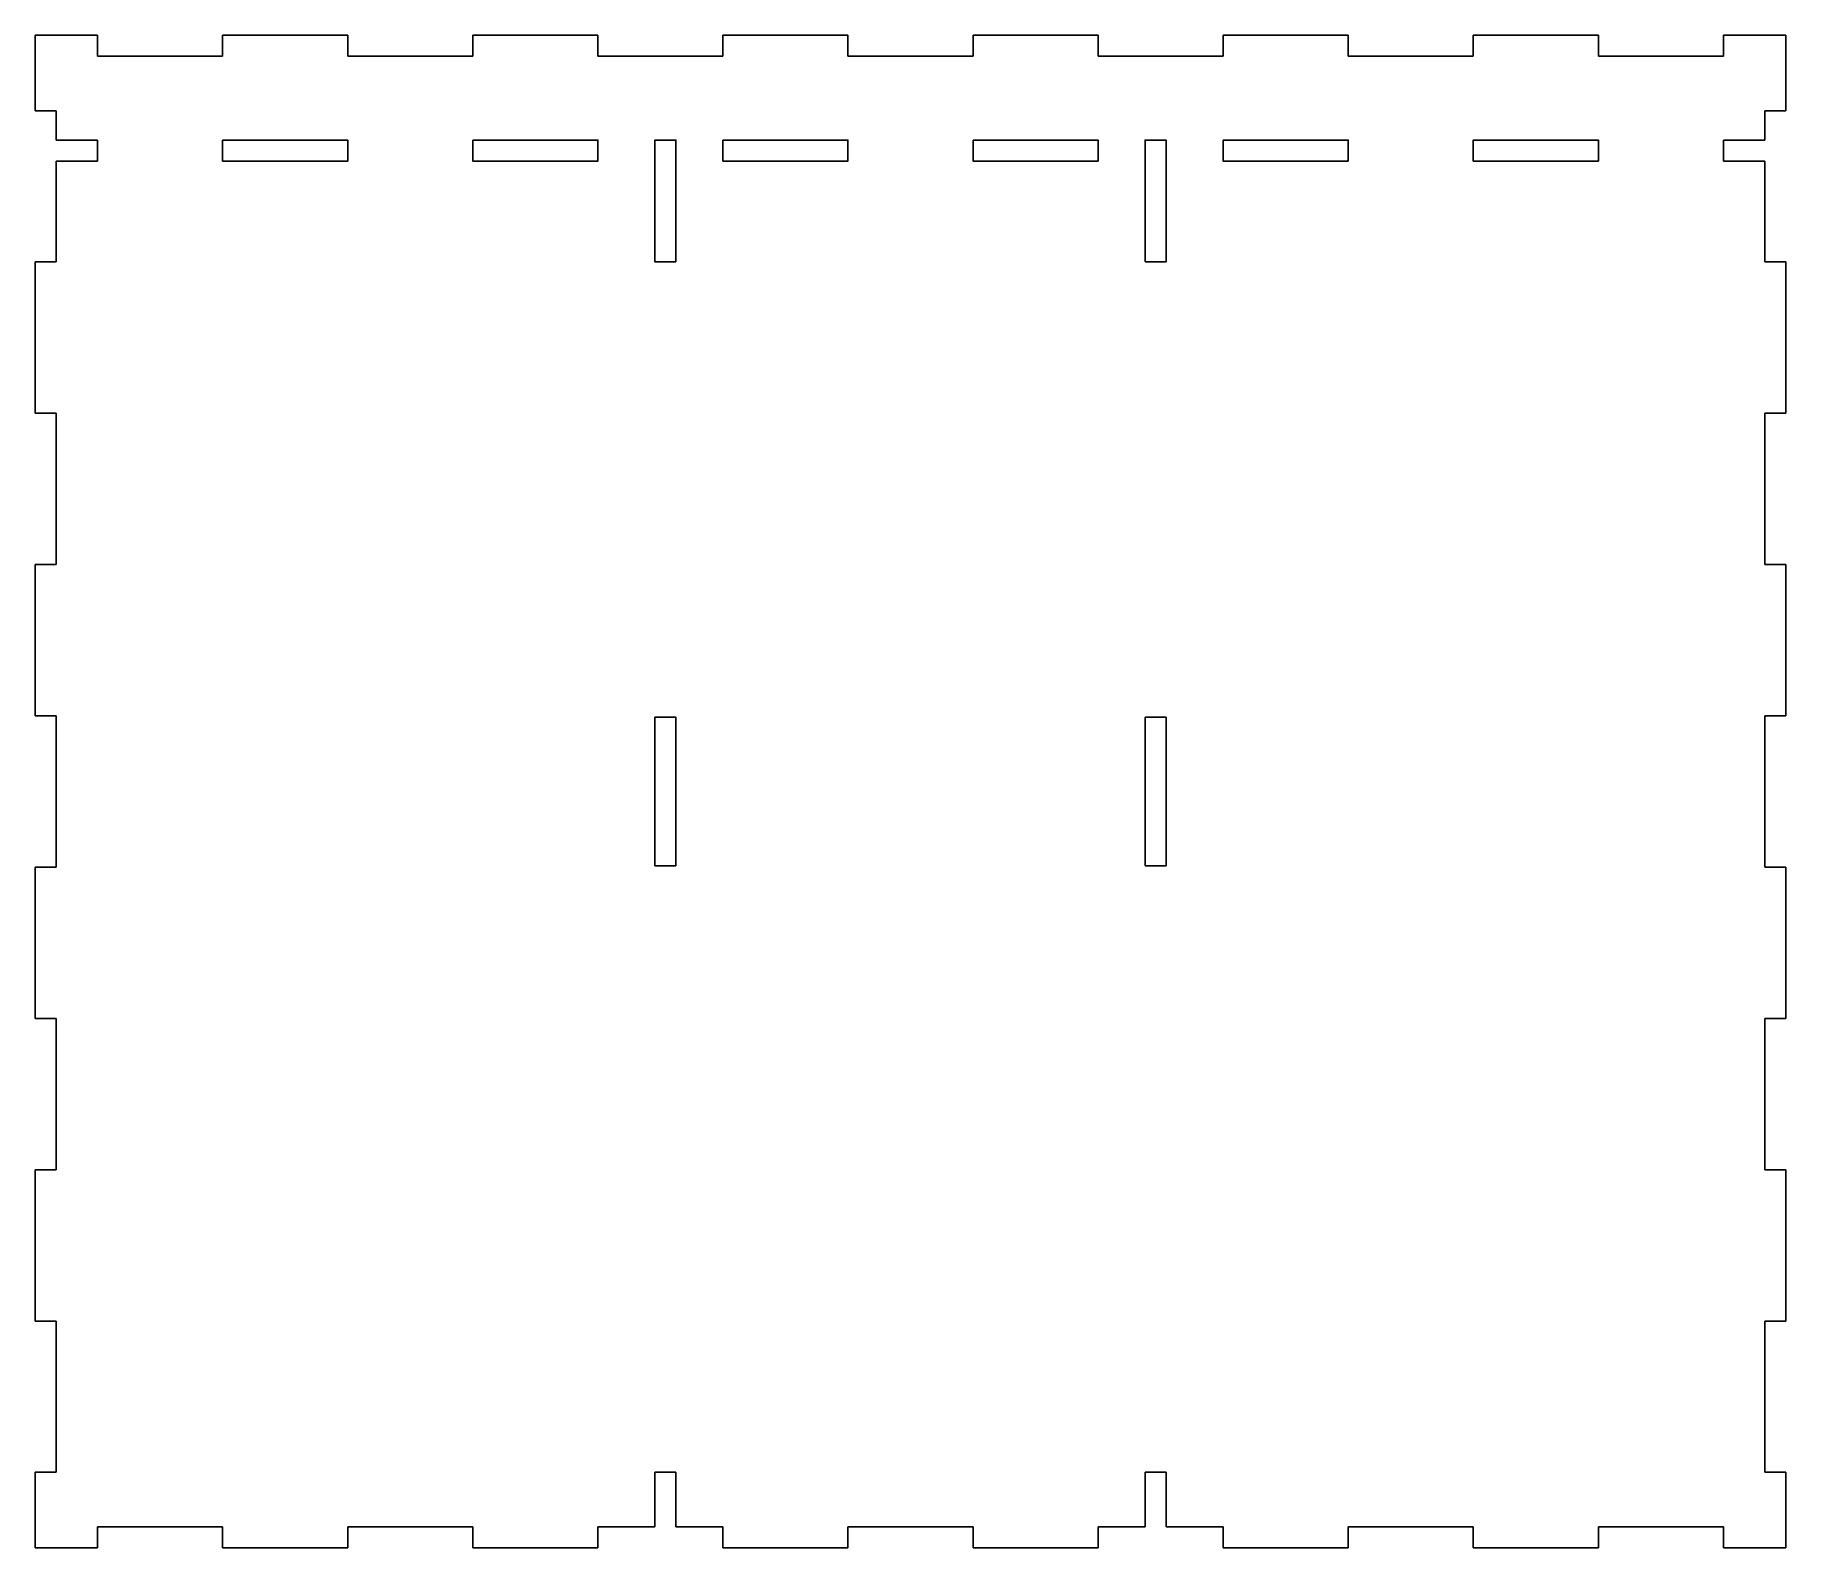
# Model space of a CAD drawing. Header units: millimetres. Extents: x -125 to 125, y -108 to 108.
import ezdxf

# ---------------------------------------------------------------- set-up
doc = ezdxf.new("R2010")
doc.units = ezdxf.units.MM
doc.layers.get('0').update_dxf_attribs({"linetype": 'CONTINUOUS'})

msp = doc.modelspace()

# ---------------------------------------------------------------- linework, layer by layer
for p, q in [((-116.07, 108), (-125, 108)), ((-125, 108), (-125, 97.2)), ((-116.07, 105), (-116.07, 108)), ((-80.36, 108), (-98.21, 108)), ((-98.21, 108), (-98.21, 105)), ((-80.36, 105), (-80.36, 108)), ((-44.64, 108), (-62.5, 108)), ((-62.5, 108), (-62.5, 105)), ((-44.64, 105), (-44.64, 108)), ((-8.93, 108), (-26.79, 108)), ((-26.79, 108), (-26.79, 105)), ((-8.93, 105), (-8.93, 108)), ((26.79, 108), (8.93, 108)), ((8.93, 108), (8.93, 105)), ((26.79, 105), (26.79, 108)), ((62.5, 108), (44.64, 108)), ((44.64, 108), (44.64, 105)), ((62.5, 105), (62.5, 108)), ((98.21, 108), (80.36, 108)), ((80.36, 108), (80.36, 105)), ((98.21, 105), (98.21, 108)), ((125, 108), (116.07, 108)), ((116.07, 108), (116.07, 105)), ((125, 97.2), (125, 108)), ((-98.21, 105), (-116.07, 105)), ((-62.5, 105), (-80.36, 105)), ((-26.79, 105), (-44.64, 105)), ((8.93, 105), (-8.93, 105)), ((44.64, 105), (26.79, 105)), ((80.36, 105), (62.5, 105)), ((116.07, 105), (98.21, 105)), ((-125, 97.2), (-122, 97.2)), ((-122, 97.2), (-122, 93)), ((122, 93), (122, 97.2)), ((122, 97.2), (125, 97.2)), ((-122, 93), (-116.07, 93)), ((-116.07, 93), (-116.07, 90)), ((116.07, 90), (116.07, 93)), ((116.07, 93), (122, 93)), ((-116.07, 90), (-122, 90)), ((-122, 90), (-122, 75.6)), ((122, 90), (116.07, 90)), ((122, 75.6), (122, 90)), ((-122, 75.6), (-125, 75.6)), ((-125, 75.6), (-125, 54)), ((125, 75.6), (122, 75.6)), ((125, 54), (125, 75.6)), ((-125, 54), (-122, 54)), ((-122, 54), (-122, 32.4)), ((122, 32.4), (122, 54)), ((122, 54), (125, 54)), ((-122, 32.4), (-125, 32.4)), ((-125, 32.4), (-125, 10.8)), ((125, 32.4), (122, 32.4)), ((125, 10.8), (125, 32.4)), ((-125, 10.8), (-122, 10.8)), ((-122, 10.8), (-122, -10.8)), ((33.5, 10.6), (36.5, 10.6)), ((33.5, -10.6), (33.5, 10.6)), ((36.5, 10.6), (36.5, -10.6)), ((122, -10.8), (122, 10.8)), ((122, 10.8), (125, 10.8)), ((-122, -10.8), (-125, -10.8)), ((-125, -10.8), (-125, -32.4)), ((36.5, -10.6), (33.5, -10.6)), ((125, -10.8), (122, -10.8)), ((125, -32.4), (125, -10.8)), ((-125, -32.4), (-122, -32.4)), ((-122, -32.4), (-122, -54)), ((122, -54), (122, -32.4)), ((122, -32.4), (125, -32.4)), ((-122, -54), (-125, -54)), ((-125, -54), (-125, -75.6)), ((125, -54), (122, -54)), ((125, -75.6), (125, -54)), ((-125, -75.6), (-122, -75.6)), ((-122, -75.6), (-122, -97.2)), ((122, -97.2), (122, -75.6)), ((122, -75.6), (125, -75.6)), ((-122, -97.2), (-125, -97.2)), ((-125, -97.2), (-125, -108)), ((-36.5, -105), (-36.5, -97.2)), ((-36.5, -97.2), (-33.5, -97.2)), ((-33.5, -97.2), (-33.5, -105)), ((33.5, -105), (33.5, -97.2)), ((33.5, -97.2), (36.5, -97.2)), ((36.5, -97.2), (36.5, -105)), ((125, -97.2), (122, -97.2)), ((125, -108), (125, -97.2)), ((-116.07, -108), (-116.07, -105)), ((-116.07, -105), (-98.21, -105)), ((-98.21, -105), (-98.21, -108)), ((-80.36, -108), (-80.36, -105)), ((-80.36, -105), (-62.5, -105)), ((-62.5, -105), (-62.5, -108)), ((-44.64, -108), (-44.64, -105)), ((-44.64, -105), (-36.5, -105)), ((-33.5, -105), (-26.79, -105)), ((-26.79, -105), (-26.79, -108)), ((-8.93, -108), (-8.93, -105)), ((-8.93, -105), (8.93, -105)), ((8.93, -105), (8.93, -108)), ((26.79, -108), (26.79, -105)), ((26.79, -105), (33.5, -105)), ((36.5, -105), (44.64, -105)), ((44.64, -105), (44.64, -108)), ((62.5, -108), (62.5, -105)), ((62.5, -105), (80.36, -105)), ((80.36, -105), (80.36, -108)), ((98.21, -108), (98.21, -105)), ((98.21, -105), (116.07, -105)), ((116.07, -105), (116.07, -108)), ((-125, -108), (-116.07, -108)), ((-98.21, -108), (-80.36, -108)), ((-62.5, -108), (-44.64, -108)), ((-26.79, -108), (-8.93, -108)), ((8.93, -108), (26.79, -108)), ((44.64, -108), (62.5, -108)), ((80.36, -108), (98.21, -108)), ((116.07, -108), (125, -108))]:
    msp.add_line(p, q)
for points in [[(-98.21, 93), (-98.21, 90), (-80.36, 90), (-80.36, 93)], [(-62.5, 93), (-62.5, 90), (-44.64, 90), (-44.64, 93)], [(-33.5, 75.6), (-33.5, 93), (-36.5, 93), (-36.5, 75.6)], [(-26.79, 93), (-26.79, 90), (-8.93, 90), (-8.93, 93)], [(8.93, 93), (8.93, 90), (26.79, 90), (26.79, 93)], [(33.5, 75.6), (36.5, 75.6), (36.5, 93), (33.5, 93)], [(44.64, 93), (44.64, 90), (62.5, 90), (62.5, 93)], [(98.21, 90), (98.21, 93), (80.36, 93), (80.36, 90)], [(-33.5, -10.6), (-33.5, 10.6), (-36.5, 10.6), (-36.5, -10.6)]]:
    msp.add_lwpolyline(points, close=True)

doc.saveas('drawing.dxf')
